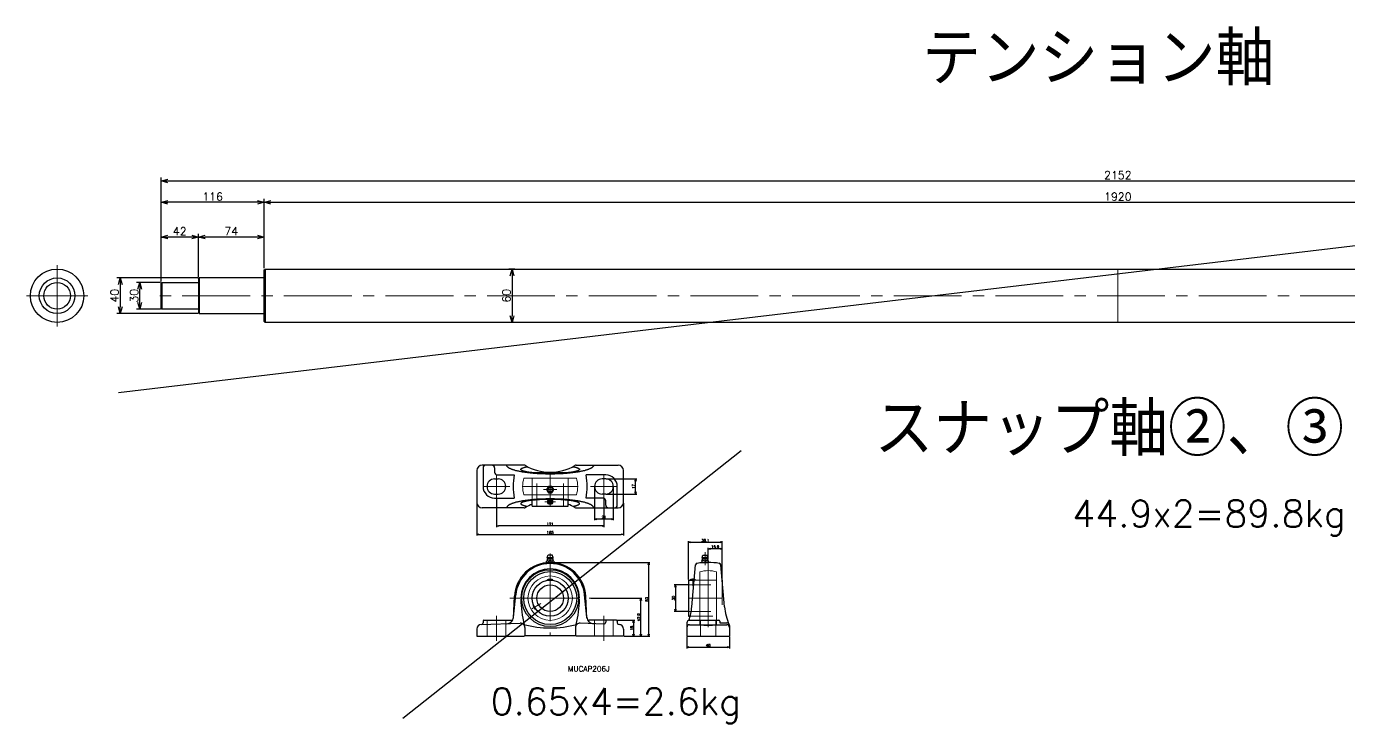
# Model space of a CAD drawing. Header units: millimetres. Extents: x -8731 to 85711, y -14522 to 31379.
# Drawn here: x 37599 to 39086, y -5582 to -4798 of the extents above; entities that cross this region are included whole.
import ezdxf

# ---------------------------------------------------------------- set-up
doc = ezdxf.new("R2010")
doc.units = ezdxf.units.MM
doc.header["$LTSCALE"] = 4
doc.header["$PDMODE"] = 99
doc.header["$PDSIZE"] = 1
doc.linetypes.add('CENTER2', pattern=[28.575, 19.05, -3.175, 3.175, -3.175])
doc.linetypes.add('HIDDEN', pattern=[9.525, 6.35, -3.175])
for name, color, linetype, lineweight in [('01_NORMAL', 7, 'Continuous', 25), ('04_HIDDEN', 2, 'HIDDEN', 13), ('05_CENTER', 4, 'CENTER2', 13), ('08_DIM', 3, 'Continuous', 13)]:
    doc.layers.add(name, color=color, linetype=linetype, lineweight=lineweight)
doc.layers.add('10_DRAFT', color=8, linetype='Continuous', lineweight=0, plot=False)
doc.styles.add('KSS_TXT', font='txt.shx', dxfattribs={"bigfont": 'extfont2.shx'})
doc.dimstyles.new('KSS_DIM', dxfattribs={"dimscale": 3, "dimtxt": 3, "dimasz": 2.5, "dimexe": 1.25, "dimexo": 0.625, "dimtad": 1, "dimdsep": 46, "dimtxsty": 'KSS_TXT', "dimblk": 'OPEN30', "dimcen": 0, "dimazin": 2, "dimtfac": 0.75, "dimtmove": 0, "dimatfit": 3, "dimldrblk": 'OPEN30', "dimfxl": 1, "dimtolj": 1, "dimarcsym": 0})

# ---------------------------------------------------------------- blocks, each defined once
blk = doc.blocks.new('MUCAP206Jc_1_1_1')
at = {"color": 0}
for p, q in [((-82.5, 18), (-82.5, -18)), ((-29.4, 24), (-76.5, 24)), ((-75.5, 21), (-75.5, 0)), ((-62.5, 21), (-62.5, 16)), ((-20.3, 15.9), (20.2, 15.9)), ((-20.3, 15.5), (-20.3, 15.9)), ((20.2, 15.5), (20.2, 15.9)), ((29.4, 24), (76.5, 24)), ((82.5, -18), (82.5, 18)), ((-62.5, 8.5), (-58.5, 8.5)), ((-59.5, 13), (-40.5, 13)), ((62.5, 13), (40.5, 13)), ((62.5, 8.5), (58.5, 8.5)), ((-62.5, -8.5), (-58.5, -8.5)), ((-62.5, -13), (-40.5, -13)), ((59.5, -13), (40.5, -13)), ((62.5, -8.5), (58.5, -8.5)), ((75.5, -21), (75.5, 0)), ((-29.4, -24), (-76.5, -24)), ((-20.3, -22.2), (-20.3, -15.5)), ((-20.3, -22.2), (20.2, -22.2)), ((20.2, -22.2), (20.2, -15.5)), ((29.4, -24), (76.5, -24)), ((62.5, -21), (62.5, -16))]:
    blk.add_line(p, q, dxfattribs=at)
for points in [[(-2, 0), (-4, -3.5), (-2, -7), (2, -7), (4, -3.5), (2, 0)], [(-0.9, -15.7), (-1.7, -17.2), (-0.9, -18.7), (0.9, -18.7), (1.7, -17.2), (0.9, -15.7)]]:
    blk.add_lwpolyline(points, close=True, dxfattribs=at)
for points in [[(48.8, 24, 0), (48.8, 23.8, 0), (48.8, 23.5, 0), (48.7, 23.3, 0), (48.6, 23, 0), (48.5, 22.8, 0), (48.3, 22.5, 0), (48.1, 22.3, 0), (47.9, 22, 0), (47.6, 21.8, 0), (47.4, 21.6, 0), (47.1, 21.3, 0), (46.7, 21.1, 0), (46.4, 20.9, 0), (46, 20.6, 0), (45.6, 20.4, 0), (45.1, 20.2, 0), (44.6, 19.9, 0), (44.1, 19.7, 0), (43.6, 19.5, 0), (43.1, 19.3, 0), (42.5, 19.1, 0), (41.9, 18.9, 0), (41.3, 18.6, 0), (40.6, 18.4, 0), (39.9, 18.2, 0), (39.2, 18, 0), (38.5, 17.8, 0), (37.7, 17.7, 0), (37, 17.5, 0), (36.2, 17.3, 0), (35.4, 17.1, 0), (34.5, 16.9, 0), (33.7, 16.8, 0), (32.8, 16.6, 0), (31.9, 16.4, 0), (31, 16.3, 0), (30, 16.1, 0), (29.1, 16, 0), (28.1, 15.8, 0), (27.1, 15.7, 0), (26.1, 15.6, 0), (25.1, 15.4, 0), (24.1, 15.3, 0), (23, 15.2, 0), (22, 15.1, 0), (20.9, 15, 0), (19.8, 14.9, 0), (18.7, 14.8, 0), (17.6, 14.7, 0), (16.5, 14.6, 0), (15.3, 14.5, 0), (14.2, 14.4, 0), (13, 14.4, 0), (11.9, 14.3, 0), (10.7, 14.2, 0), (9.5, 14.2, 0), (8.3, 14.1, 0), (7.2, 14.1, 0), (6, 14.1, 0), (4.8, 14, 0), (3.6, 14, 0), (2.4, 14, 0), (1.2, 14, 0), (0, 14, 0), (-1.2, 14, 0), (-2.4, 14, 0), (-3.6, 14, 0), (-4.8, 14, 0), (-6, 14.1, 0), (-7.2, 14.1, 0), (-8.3, 14.1, 0), (-9.5, 14.2, 0), (-10.7, 14.2, 0), (-11.9, 14.3, 0), (-13, 14.4, 0), (-14.2, 14.4, 0), (-15.3, 14.5, 0), (-16.5, 14.6, 0), (-17.6, 14.7, 0), (-18.7, 14.8, 0), (-19.8, 14.9, 0), (-20.9, 15, 0), (-22, 15.1, 0), (-23, 15.2, 0), (-24.1, 15.3, 0), (-25.1, 15.4, 0), (-26.1, 15.6, 0), (-27.1, 15.7, 0), (-28.1, 15.8, 0), (-29.1, 16, 0), (-30, 16.1, 0), (-31, 16.3, 0), (-31.9, 16.4, 0), (-32.8, 16.6, 0), (-33.7, 16.8, 0), (-34.5, 16.9, 0), (-35.4, 17.1, 0), (-36.2, 17.3, 0), (-37, 17.5, 0), (-37.7, 17.7, 0), (-38.5, 17.8, 0), (-39.2, 18, 0), (-39.9, 18.2, 0), (-40.6, 18.4, 0), (-41.3, 18.6, 0), (-41.9, 18.9, 0), (-42.5, 19.1, 0), (-43.1, 19.3, 0), (-43.6, 19.5, 0), (-44.1, 19.7, 0), (-44.6, 19.9, 0), (-45.1, 20.2, 0), (-45.6, 20.4, 0), (-46, 20.6, 0), (-46.4, 20.9, 0), (-46.7, 21.1, 0), (-47.1, 21.3, 0), (-47.4, 21.6, 0), (-47.6, 21.8, 0), (-47.9, 22, 0), (-48.1, 22.3, 0), (-48.3, 22.5, 0), (-48.5, 22.8, 0), (-48.6, 23, 0), (-48.7, 23.3, 0), (-48.8, 23.5, 0), (-48.8, 23.8, 0), (-48.8, 24, 0)], [(25.5, 22.3, 0), (26.2, 22.1, 0), (26.9, 22, 0), (27.6, 21.9, 0), (28.2, 21.7, 0), (28.8, 21.6, 0), (29.3, 21.4, 0), (29.8, 21.3, 0), (30.3, 21.1, 0), (30.8, 21, 0), (31.2, 20.8, 0), (31.5, 20.7, 0), (31.9, 20.5, 0), (32.1, 20.3, 0), (32.4, 20.2, 0), (32.6, 20, 0), (32.8, 19.8, 0), (32.9, 19.7, 0), (33, 19.5, 0), (33, 19.3, 0), (33, 19.2, 0), (33, 19, 0), (32.9, 18.8, 0), (32.7, 18.7, 0), (32.6, 18.5, 0), (32.4, 18.3, 0), (32.1, 18.2, 0), (31.8, 18, 0), (31.5, 17.9, 0), (31.2, 17.7, 0), (30.8, 17.5, 0), (30.3, 17.4, 0), (29.8, 17.2, 0), (29.3, 17.1, 0), (28.8, 16.9, 0), (28.2, 16.8, 0), (27.6, 16.7, 0), (26.9, 16.5, 0), (26.2, 16.4, 0), (25.5, 16.3, 0), (24.7, 16.1, 0), (23.9, 16, 0), (23.1, 15.9, 0), (22.3, 15.8, 0), (21.4, 15.7, 0), (20.5, 15.6, 0), (19.6, 15.5, 0), (18.6, 15.4, 0), (17.7, 15.3, 0), (16.7, 15.2, 0), (15.6, 15.1, 0), (14.6, 15, 0), (13.6, 14.9, 0), (12.5, 14.9, 0), (11.4, 14.8, 0), (10.3, 14.8, 0), (9.2, 14.7, 0), (8.1, 14.7, 0), (6.9, 14.6, 0), (5.8, 14.6, 0), (4.6, 14.6, 0), (3.5, 14.6, 0), (2.3, 14.5, 0), (1.2, 14.5, 0), (0, 14.5, 0), (-1.2, 14.5, 0), (-2.3, 14.5, 0), (-3.5, 14.6, 0), (-4.6, 14.6, 0), (-5.8, 14.6, 0), (-6.9, 14.6, 0), (-8.1, 14.7, 0), (-9.2, 14.7, 0), (-10.3, 14.8, 0), (-11.4, 14.8, 0), (-12.5, 14.9, 0), (-13.6, 14.9, 0), (-14.6, 15, 0), (-15.6, 15.1, 0), (-16.7, 15.2, 0), (-17.7, 15.3, 0), (-18.6, 15.4, 0), (-19.6, 15.5, 0), (-20.5, 15.6, 0), (-21.4, 15.7, 0), (-22.3, 15.8, 0), (-23.1, 15.9, 0), (-23.9, 16, 0), (-24.7, 16.1, 0), (-25.5, 16.3, 0), (-26.2, 16.4, 0), (-26.9, 16.5, 0), (-27.6, 16.7, 0), (-28.2, 16.8, 0), (-28.8, 16.9, 0), (-29.3, 17.1, 0), (-29.8, 17.2, 0), (-30.3, 17.4, 0), (-30.8, 17.5, 0), (-31.2, 17.7, 0), (-31.5, 17.9, 0), (-31.8, 18, 0), (-32.1, 18.2, 0), (-32.4, 18.3, 0), (-32.6, 18.5, 0), (-32.7, 18.7, 0), (-32.9, 18.8, 0), (-33, 19, 0), (-33, 19.2, 0), (-33, 19.3, 0), (-33, 19.5, 0), (-32.9, 19.7, 0), (-32.8, 19.8, 0), (-32.6, 20, 0), (-32.4, 20.2, 0), (-32.1, 20.3, 0), (-31.9, 20.5, 0), (-31.5, 20.7, 0), (-31.2, 20.8, 0), (-30.8, 21, 0), (-30.3, 21.1, 0), (-29.8, 21.3, 0), (-29.3, 21.4, 0), (-28.8, 21.6, 0), (-28.2, 21.7, 0), (-27.6, 21.9, 0), (-26.9, 22, 0), (-26.2, 22.1, 0), (-25.5, 22.3, 0)], [(48.8, -24, 0), (48.8, -23.8, 0), (48.8, -23.5, 0), (48.7, -23.3, 0), (48.6, -23, 0), (48.5, -22.8, 0), (48.3, -22.5, 0), (48.1, -22.3, 0), (47.9, -22, 0), (47.6, -21.8, 0), (47.4, -21.6, 0), (47.1, -21.3, 0), (46.7, -21.1, 0), (46.4, -20.9, 0), (46, -20.6, 0), (45.6, -20.4, 0), (45.1, -20.2, 0), (44.6, -19.9, 0), (44.1, -19.7, 0), (43.6, -19.5, 0), (43.1, -19.3, 0), (42.5, -19.1, 0), (41.9, -18.9, 0), (41.3, -18.7, 0), (40.6, -18.4, 0), (39.9, -18.2, 0), (39.2, -18, 0), (38.5, -17.8, 0), (37.7, -17.7, 0), (37, -17.5, 0), (36.2, -17.3, 0), (35.4, -17.1, 0), (34.5, -16.9, 0), (33.7, -16.8, 0), (32.8, -16.6, 0), (31.9, -16.4, 0), (31, -16.3, 0), (30, -16.1, 0), (29.1, -16, 0), (28.1, -15.8, 0), (27.1, -15.7, 0), (26.1, -15.6, 0), (25.1, -15.4, 0), (24.1, -15.3, 0), (23, -15.2, 0), (22, -15.1, 0), (20.9, -15, 0), (19.8, -14.9, 0), (18.7, -14.8, 0), (17.6, -14.7, 0), (16.5, -14.6, 0), (15.3, -14.5, 0), (14.2, -14.4, 0), (13, -14.4, 0), (11.9, -14.3, 0), (10.7, -14.2, 0), (9.5, -14.2, 0), (8.3, -14.1, 0), (7.2, -14.1, 0), (6, -14.1, 0), (4.8, -14, 0), (3.6, -14, 0), (2.4, -14, 0), (1.2, -14, 0), (0, -14, 0), (-1.2, -14, 0), (-2.4, -14, 0), (-3.6, -14, 0), (-4.8, -14, 0), (-6, -14.1, 0), (-7.2, -14.1, 0), (-8.3, -14.1, 0), (-9.5, -14.2, 0), (-10.7, -14.2, 0), (-11.9, -14.3, 0), (-13, -14.4, 0), (-14.2, -14.4, 0), (-15.3, -14.5, 0), (-16.5, -14.6, 0), (-17.6, -14.7, 0), (-18.7, -14.8, 0), (-19.8, -14.9, 0), (-20.9, -15, 0), (-22, -15.1, 0), (-23, -15.2, 0), (-24.1, -15.3, 0), (-25.1, -15.4, 0), (-26.1, -15.6, 0), (-27.1, -15.7, 0), (-28.1, -15.8, 0), (-29.1, -16, 0), (-30, -16.1, 0), (-31, -16.3, 0), (-31.9, -16.4, 0), (-32.8, -16.6, 0), (-33.7, -16.8, 0), (-34.5, -16.9, 0), (-35.4, -17.1, 0), (-36.2, -17.3, 0), (-37, -17.5, 0), (-37.7, -17.7, 0), (-38.5, -17.8, 0), (-39.2, -18, 0), (-39.9, -18.2, 0), (-40.6, -18.4, 0), (-41.3, -18.7, 0), (-41.9, -18.9, 0), (-42.5, -19.1, 0), (-43.1, -19.3, 0), (-43.6, -19.5, 0), (-44.1, -19.7, 0), (-44.6, -19.9, 0), (-45.1, -20.2, 0), (-45.6, -20.4, 0), (-46, -20.6, 0), (-46.4, -20.9, 0), (-46.7, -21.1, 0), (-47.1, -21.3, 0), (-47.4, -21.6, 0), (-47.6, -21.8, 0), (-47.9, -22, 0), (-48.1, -22.3, 0), (-48.3, -22.5, 0), (-48.5, -22.8, 0), (-48.6, -23, 0), (-48.7, -23.3, 0), (-48.8, -23.5, 0), (-48.8, -23.8, 0), (-48.8, -24, 0)], [(25.5, -22.3, 0), (26.2, -22.1, 0), (26.9, -22, 0), (27.6, -21.9, 0), (28.2, -21.7, 0), (28.8, -21.6, 0), (29.3, -21.4, 0), (29.8, -21.3, 0), (30.3, -21.1, 0), (30.8, -21, 0), (31.2, -20.8, 0), (31.5, -20.7, 0), (31.9, -20.5, 0), (32.1, -20.3, 0), (32.4, -20.2, 0), (32.6, -20, 0), (32.8, -19.8, 0), (32.9, -19.7, 0), (33, -19.5, 0), (33, -19.3, 0), (33, -19.2, 0), (33, -19, 0), (32.9, -18.8, 0), (32.7, -18.7, 0), (32.6, -18.5, 0), (32.4, -18.4, 0), (32.1, -18.2, 0), (31.8, -18, 0), (31.5, -17.9, 0), (31.2, -17.7, 0), (30.8, -17.5, 0), (30.3, -17.4, 0), (29.8, -17.2, 0), (29.3, -17.1, 0), (28.8, -16.9, 0), (28.2, -16.8, 0), (27.6, -16.7, 0), (26.9, -16.5, 0), (26.2, -16.4, 0), (25.5, -16.3, 0), (24.7, -16.1, 0), (23.9, -16, 0), (23.1, -15.9, 0), (22.3, -15.8, 0), (21.4, -15.7, 0), (20.5, -15.6, 0), (19.6, -15.5, 0), (18.6, -15.4, 0), (17.7, -15.3, 0), (16.7, -15.2, 0), (15.6, -15.1, 0), (14.6, -15, 0), (13.6, -14.9, 0), (12.5, -14.9, 0), (11.4, -14.8, 0), (10.3, -14.8, 0), (9.2, -14.7, 0), (8.1, -14.7, 0), (6.9, -14.6, 0), (5.8, -14.6, 0), (4.6, -14.6, 0), (3.5, -14.6, 0), (2.3, -14.5, 0), (1.2, -14.5, 0), (0, -14.5, 0), (-1.2, -14.5, 0), (-2.3, -14.5, 0), (-3.5, -14.6, 0), (-4.6, -14.6, 0), (-5.8, -14.6, 0), (-6.9, -14.6, 0), (-8.1, -14.7, 0), (-9.2, -14.7, 0), (-10.3, -14.8, 0), (-11.4, -14.8, 0), (-12.5, -14.9, 0), (-13.6, -14.9, 0), (-14.6, -15, 0), (-15.6, -15.1, 0), (-16.7, -15.2, 0), (-17.7, -15.3, 0), (-18.6, -15.4, 0), (-19.6, -15.5, 0), (-20.5, -15.6, 0), (-21.4, -15.7, 0), (-22.3, -15.8, 0), (-23.1, -15.9, 0), (-23.9, -16, 0), (-24.7, -16.1, 0), (-25.5, -16.3, 0), (-26.2, -16.4, 0), (-26.9, -16.5, 0), (-27.6, -16.7, 0), (-28.2, -16.8, 0), (-28.8, -16.9, 0), (-29.3, -17.1, 0), (-29.8, -17.2, 0), (-30.3, -17.4, 0), (-30.8, -17.5, 0), (-31.2, -17.7, 0), (-31.5, -17.9, 0), (-31.8, -18, 0), (-32.1, -18.2, 0), (-32.4, -18.4, 0), (-32.6, -18.5, 0), (-32.7, -18.7, 0), (-32.9, -18.8, 0), (-33, -19, 0), (-33, -19.2, 0), (-33, -19.3, 0), (-33, -19.5, 0), (-32.9, -19.7, 0), (-32.8, -19.8, 0), (-32.6, -20, 0), (-32.4, -20.2, 0), (-32.1, -20.3, 0), (-31.9, -20.5, 0), (-31.5, -20.7, 0), (-31.2, -20.8, 0), (-30.8, -21, 0), (-30.3, -21.1, 0), (-29.8, -21.3, 0), (-29.3, -21.4, 0), (-28.8, -21.6, 0), (-28.2, -21.7, 0), (-27.6, -21.9, 0), (-26.9, -22, 0), (-26.2, -22.1, 0), (-25.5, -22.3, 0)]]:
    blk.add_polyline3d(points, dxfattribs=at)
for centre, radius in [((0, -3.5), 3.3), ((0, -17.2), 3), ((0, -17.2), 2.45), ((0, -3.5), 2.4), ((0, -3.5), 0.555)]:
    blk.add_circle(centre, radius, dxfattribs=at)
for centre, radius, start, end in [((-76.5, 18), 6, 90, 180), ((-72.5, 21), 3, 90, 180), ((-65.5, 21), 3, 0, 90), ((-59.5, 16), 3, 180, 270), ((-29.4, 21), 3, 59.5497, 90), ((0, 71), 55, 239.5497, 300.4503), ((29.4, 21), 3, 90, 120.4503), ((76.5, 18), 6, 0, 90), ((-62.5, 0), 13, 180, 270), ((-62.5, 0), 8.5, 90, 270), ((-58.5, 0), 8.5, 270, 90), ((41.5, 0), 83, 170.9889, 189.0111), ((-41.5, 0), 83, 350.9889, 9.0111), ((58.5, 0), 8.5, 90, 270), ((62.5, 0), 13, 0, 90), ((62.5, 0), 8.5, 270, 90), ((59.5, -16), 3, 0, 90), ((-76.5, -18), 6, 180, 270), ((-29.4, -21), 3, 270, 300.4503), ((0, -71), 55, 111.6035, 120.4503), ((0, -71), 55, 59.5497, 68.3965), ((29.4, -21), 3, 239.5497, 270), ((65.5, -21), 3, 180, 270), ((72.5, -21), 3, 270, 0), ((76.5, -18), 6, 270, 0)]:
    blk.add_arc(centre, radius, start, end, dxfattribs=at)
at = {"layer": '04_HIDDEN', "color": 0}
for p, q in [((-20.3, -15.5), (-20.3, 15.5)), ((-15, -22.2), (-15, 15.9)), ((15, -22.2), (15, 15.9)), ((20.2, -15.5), (20.2, 15.5))]:
    blk.add_line(p, q, dxfattribs=at)
at = {"layer": '05_CENTER', "color": 0}
for p, q in [((-75.8, 0), (-45.2, 0)), ((-60.5, -12.3), (-60.5, 12.3)), ((75.8, 0), (45.2, 0)), ((60.5, -12.3), (60.5, 12.3)), ((-7.5, -3.5), (7.5, -3.5)), ((-6, -17.2), (6, -17.2))]:
    blk.add_line(p, q, dxfattribs=at)
at = {"layer": '10_DRAFT'}
for p, q in [((0, -22.2), (0, 15.9)), ((31, 0), (-31, 0)), ((-29.5, 9.5), (29.5, 9.5)), ((-29.5, -9.5), (29.5, -9.5))]:
    blk.add_line(p, q, dxfattribs=at)
for start, end in [(162.1545, 197.8455), (342.1545, 17.8455)]:
    blk.add_arc((0, 0), 31, start, end, dxfattribs=at)
blk = doc.blocks.new('_Open30')
at = {"color": 0, "linetype": 'ByBlock', "lineweight": -2}
for p, q in [((-1, 0.27), (0, 0)), ((0, 0), (-1, -0.27)), ((0, 0), (-1, 0))]:
    blk.add_line(p, q, dxfattribs=at)
blk = doc.blocks.new('*D2018')
at = {"layer": '08_DIM', "color": 0, "lineweight": -2, "transparency": 16777216}
for p, q in [((38342.6, -5426.1), (38327.2, -5426.1)), ((38328.5, -5428.6), (38328.5, -5453.6)), ((38342.6, -5456.1), (38327.2, -5456.1))]:
    blk.add_line(p, q, dxfattribs=at)
at = {"layer": 'Defpoints', "color": 0, "transparency": 16777216}
for p in [(38343.2, -5426.1), (38328.5, -5456.1), (38343.2, -5456.1)]:
    blk.add_point(p, dxfattribs=at)
at = {"layer": '08_DIM', "color": 0, "lineweight": -2, "transparency": 16777216, "xscale": 2.5, "yscale": 2.5, "zscale": 2.5}
for p, rotation in [((38328.5, -5426.1), 90), ((38328.5, -5456.1), 270)]:
    blk.add_blockref('_Open30', p, dxfattribs=dict(at, rotation=rotation))
at = {"layer": '08_DIM', "color": 0, "transparency": 16777216, "insert": (38326.4, -5441.1), "char_height": 3, "attachment_point": 5, "rotation": 90, "style": 'KSS_TXT'}
blk.add_mtext('\\A1;30', dxfattribs=at)
blk = doc.blocks.new('MUCAP206Jb_1_1_1')
at = {"color": 0}
for p, q in [((-6.8, 88.7), (-5.9, 91.4)), ((-5.9, 91.4), (-1.1, 91.4)), ((-0.2, 88.7), (-1.1, 91.4)), ((-18.4, 33.2), (-14.1, 80.3)), ((-7, 84.6), (-7, 83.3)), ((-6.8, 88.7), (-0.2, 88.7)), ((-6.3, 87), (-0.7, 87)), ((-5.3, 82.9), (-1.8, 82.9)), ((-3.5, 84.6), (-3.5, 83.3)), ((0, 84.6), (0, 83.3)), ((18.4, 33.2), (14.1, 80.3)), ((-22.2, 63.2), (-22.2, 22.7)), ((-22.2, 63.2), (-15.7, 63.2)), ((-20.2, 63.4), (-19.3, 63.9)), ((-14.2, 63.4), (-20.2, 63.4)), ((-20.2, 63.2), (-20.2, 63.4)), ((-19.6, 63.2), (-19.6, 63.7)), ((-15.1, 63.9), (-19.3, 63.9)), ((-14.2, 63.4), (-15.1, 63.9)), ((-14.8, 63.2), (-14.8, 63.7)), ((-14.2, 63.2), (-14.2, 63.4)), ((15.7, 63.2), (15.9, 63.2)), ((15.9, 63.2), (15.9, 60.7)), ((-24, 15), (-24, 0)), ((-22.2, 22.7), (-20.3, 22.7)), ((-21, 18), (12, 18)), ((13, 17), (13, 16)), ((14, 15), (21, 15)), ((-24, 0), (24, 0)), ((-21, 13), (21, 13)), ((24, 12), (24, 0))]:
    blk.add_line(p, q, dxfattribs=at)
for centre, radius, start, end in [((-3.5, 89.9), 1.59, 69.555, 110.445), ((-12.1, 80.1), 2, 98.6248, 174.8683), ((0, 0), 83, 81.3752, 98.6248), ((-12.3, 87.4), 6, 332.3723, 353.8983), ((-5.3, 80.6), 4.32, 66.1022, 113.8978), ((-5.3, 87.2), 4.32, 246.1022, 293.8978), ((-3.5, 88.7), 3.3, 180, 208.0616), ((-7.1, 86.8), 0.8, 353.8983, 28.0616), ((-1.8, 80.6), 4.32, 66.1022, 113.8978), ((-1.8, 87.2), 4.32, 246.1022, 293.8978), ((0.1, 86.8), 0.8, 151.9384, 186.1017), ((5.3, 87.4), 6, 186.1017, 207.6277), ((-3.5, 88.7), 3.3, 331.9384, 0), ((12.1, 80.1), 2, 5.1317, 81.3752), ((-78.1, 38.6), 60, 339.8449, 354.8683), ((78.1, 38.6), 60, 185.1317, 204.9402), ((-21, 15), 3, 90, 180), ((12, 17), 1, 0, 90), ((14, 16), 1, 180, 270), ((21, 12), 3, 0, 90), ((-21, 10), 3, 90, 180), ((21, 10), 3, 0, 90)]:
    blk.add_arc(centre, radius, start, end, dxfattribs=at)
at = {"layer": '04_HIDDEN', "color": 0}
for p, q in [((-15.7, 63.2), (15.7, 63.2)), ((15.9, 60.7), (15.9, 22.7)), ((-22.2, 57.9), (15.9, 57.9)), ((-22.2, 27.9), (15.9, 27.9)), ((-20.3, 22.7), (15.9, 22.7)), ((-8.5, 18), (-8.5, 0)), ((8.5, 18), (8.5, 0))]:
    blk.add_line(p, q, dxfattribs=at)
at = {"layer": '05_CENTER', "color": 0}
for p, q in [((-3.5, 79.9), (-3.5, 94.5)), ((0, 86.4), (0, 0)), ((-17.2, 65.2), (-17.2, 56.6))]:
    blk.add_line(p, q, dxfattribs=at)
at = {"layer": '10_DRAFT'}
for p, q in [((-9.5, 72.4), (-9.5, 13.4)), ((9.5, 72.4), (9.5, 13.4)), ((-22.2, 42.9), (15.9, 42.9))]:
    blk.add_line(p, q, dxfattribs=at)
for start, end in [(72.1545, 107.8455), (252.1545, 287.8455)]:
    blk.add_arc((0, 42.9), 31, start, end, dxfattribs=at)
blk = doc.blocks.new('MUCAP206Ja_1_1_1')
at = {"color": 0}
for p, q in [((-3.3, 88.8), (-2.4, 91.5)), ((-2.4, 91.5), (2.4, 91.5)), ((3.3, 88.8), (2.4, 91.5)), ((-4, 83.4), (-4, 84.6)), ((-3.3, 88.8), (3.3, 88.8)), ((3, 83), (-3, 83)), ((-2.8, 87.1), (2.8, 87.1)), ((-2, 84.6), (-2, 83.4)), ((2, 84.6), (2, 83.4)), ((4, 84.6), (4, 83.4)), ((-3, 63.4), (-2.1, 63.9)), ((3, 63.4), (-3, 63.4)), ((-3, 62.9), (-3, 63.4)), ((-2.4, 63), (-2.4, 63.7)), ((2.1, 63.9), (-2.1, 63.9)), ((3, 63.4), (2.1, 63.9)), ((2.4, 63), (2.4, 63.7)), ((3, 62.9), (3, 63.4)), ((-41.4, 20.3), (-40, 45.1)), ((-41.2, 21.5), (-38.7, 46.6)), ((41.2, 21.5), (38.7, 46.6)), ((41.4, 20.3), (40, 45.1)), ((-18.8, 35.5), (-19.3, 35.2)), ((-19.3, 35.2), (-16.3, 30.1)), ((-19.3, 35.2), (-19.3, 34.2)), ((-18.6, 35), (-19.3, 34.6)), ((-19.3, 34.2), (-17.1, 30.6)), ((-16.3, 30.1), (-17.1, 30.6)), ((-16.2, 30.7), (-16.8, 30.4)), ((-15.8, 30.3), (-16.3, 30.1)), ((-75.5, 17), (-75.5, 15.2)), ((-74.5, 18), (-43.4, 18)), ((74.5, 18), (43.4, 18)), ((62.5, 17), (62.5, 15.8)), ((75.5, 17), (75.5, 15.2)), ((-82.5, 8.2), (-82.5, 0)), ((-82.5, 0), (-29.5, 0)), ((-77.7, 13.2), (-33.7, 14.8)), ((-29.5, 0), (-28.5, 1)), ((-28.5, 9.8), (-28.5, 1)), ((-28.1, 1), (28.1, 1)), ((28.5, 9.8), (28.5, 1)), ((29.5, 0), (28.5, 1)), ((82.5, 0), (29.5, 0)), ((60.4, 13.8), (33.7, 14.8)), ((77.7, 13.2), (77.4, 13.2)), ((82.5, 8.2), (82.5, 0))]:
    blk.add_line(p, q, dxfattribs=at)
for radius in [32, 29.8, 20.2, 15]:
    blk.add_circle((0, 42.9), radius, dxfattribs=at)
for centre, radius, start, end in [((0, 90), 1.59, 69.555, 110.445), ((0, 42.9), 40.1, 3.0846, 176.9154), ((0, 42.9), 38.9, 5.5232, 174.4768), ((0, 42.9), 33, 0, 180), ((-3, 83.4), 1.56, 49.7398, 130.2602), ((-3, 84.6), 1.56, 229.7398, 310.2602), ((0, 88.8), 3.3, 180, 208.0616), ((-8.8, 87.4), 6, 336.1715, 353.8983), ((-3.6, 86.9), 0.8, 353.8983, 28.0616), ((0, 79.3), 5.7, 69.2291, 110.7709), ((0, 88.7), 5.7, 249.2291, 290.7709), ((3, 83.4), 1.56, 49.7398, 130.2602), ((3, 84.6), 1.56, 229.7398, 310.2602), ((3.6, 86.9), 0.8, 151.9384, 186.1017), ((8.8, 87.4), 6, 186.1017, 203.8285), ((0, 88.8), 3.3, 331.9384, 0), ((112.9, 46.6), 146, 181.901, 193.2451), ((-112.9, 46.6), 146, 346.7549, 358.099), ((-77.5, 15.2), 2, 272.1211, 0), ((-74.5, 17), 1, 90, 180), ((-49.1, 22.2), 8, 272.1211, 354.4768), ((-43.4, 20), 2, 270, 312.599), ((49.1, 22.2), 8, 185.5232, 267.8789), ((43.4, 20), 2, 227.401, 270), ((60.5, 15.8), 2, 267.8789, 0), ((63.5, 17), 1, 90, 180), ((74.5, 17), 1, 0, 90), ((77.5, 15.2), 2, 180, 267.8789), ((-77.5, 8.2), 5, 92.1211, 180), ((-33.5, 9.8), 5, 0, 92.1211), ((0, 123.4), 114, 254.7154, 285.2846), ((-28.1, 0), 1, 90, 135), ((28.1, 0), 1, 45, 90), ((33.5, 9.8), 5, 87.8789, 180), ((77.5, 8.2), 5, 0, 87.8789)]:
    blk.add_arc(centre, radius, start, end, dxfattribs=at)
at = {"layer": '04_HIDDEN', "color": 0}
for p, q in [((-71, 18), (-71, 0)), ((-50, 18), (-50, 0)), ((50, 18), (50, 0)), ((71, 18), (71, 0))]:
    blk.add_line(p, q, dxfattribs=at)
at = {"layer": '05_CENTER', "color": 0}
for p, q in [((0, 93.1), (0, 0)), ((-45.2, 42.9), (45.2, 42.9)), ((-20.8, 30.9), (-10.4, 36.9)), ((-60.5, 23), (-60.5, -5)), ((60.5, 23), (60.5, -5))]:
    blk.add_line(p, q, dxfattribs=at)
at = {"layer": '10_DRAFT'}
blk.add_circle((0, 42.9), 25, dxfattribs=at)
blk = doc.blocks.new('*D2019')
at = {"layer": '08_DIM', "color": 0, "lineweight": -2, "transparency": 16777216}
for p, q in [((38188.3, -5401), (38299.7, -5401)), ((38298.5, -5481.5), (38298.5, -5403.5)), ((38270.8, -5484), (38299.7, -5484))]:
    blk.add_line(p, q, dxfattribs=at)
at = {"layer": 'Defpoints', "color": 0, "transparency": 16777216}
for p in [(38187.7, -5401), (38298.5, -5401), (38270.2, -5484)]:
    blk.add_point(p, dxfattribs=at)
at = {"layer": '08_DIM', "color": 0, "lineweight": -2, "transparency": 16777216, "xscale": 2.5, "yscale": 2.5, "zscale": 2.5}
for p, rotation in [((38298.5, -5401), 90), ((38298.5, -5484), 270)]:
    blk.add_blockref('_Open30', p, dxfattribs=dict(at, rotation=rotation))
at = {"layer": '08_DIM', "color": 0, "transparency": 16777216, "insert": (38296.3, -5442.5), "char_height": 3, "attachment_point": 5, "rotation": 90, "style": 'KSS_TXT'}
blk.add_mtext('\\A1;83', dxfattribs=at)
blk = doc.blocks.new('*D2020')
at = {"layer": '08_DIM', "color": 0, "lineweight": -2, "transparency": 16777216}
for p, q in [((38233.5, -5441.1), (38290.8, -5441.1)), ((38289.6, -5481.5), (38289.6, -5443.6)), ((38270.8, -5484), (38290.8, -5484))]:
    blk.add_line(p, q, dxfattribs=at)
at = {"layer": 'Defpoints', "color": 0, "transparency": 16777216}
for p in [(38232.9, -5441.1), (38289.6, -5441.1), (38270.2, -5484)]:
    blk.add_point(p, dxfattribs=at)
at = {"layer": '08_DIM', "color": 0, "lineweight": -2, "transparency": 16777216, "xscale": 2.5, "yscale": 2.5, "zscale": 2.5}
for p, rotation in [((38289.6, -5441.1), 90), ((38289.6, -5484), 270)]:
    blk.add_blockref('_Open30', p, dxfattribs=dict(at, rotation=rotation))
at = {"layer": '08_DIM', "color": 0, "transparency": 16777216, "insert": (38287.4, -5462.6), "char_height": 3, "attachment_point": 5, "rotation": 90, "style": 'KSS_TXT'}
blk.add_mtext('\\A1;42.9', dxfattribs=at)
blk = doc.blocks.new('*D2021')
at = {"layer": '08_DIM', "color": 0, "lineweight": -2, "transparency": 16777216}
for p, q in [((38262.8, -5466), (38282.8, -5466)), ((38281.5, -5468.5), (38281.5, -5481.5)), ((38270.8, -5484), (38282.8, -5484))]:
    blk.add_line(p, q, dxfattribs=at)
at = {"layer": 'Defpoints', "color": 0, "transparency": 16777216}
for p in [(38262.2, -5466), (38270.2, -5484), (38281.5, -5484)]:
    blk.add_point(p, dxfattribs=at)
at = {"layer": '08_DIM', "color": 0, "lineweight": -2, "transparency": 16777216, "xscale": 2.5, "yscale": 2.5, "zscale": 2.5}
for p, rotation in [((38281.5, -5466), 90), ((38281.5, -5484), 270)]:
    blk.add_blockref('_Open30', p, dxfattribs=dict(at, rotation=rotation))
at = {"layer": '08_DIM', "color": 0, "transparency": 16777216, "insert": (38279.4, -5475), "char_height": 3, "attachment_point": 5, "rotation": 90, "style": 'KSS_TXT'}
blk.add_mtext('\\A1;18', dxfattribs=at)
blk = doc.blocks.new('*D2022')
at = {"layer": '08_DIM', "color": 0, "lineweight": -2, "transparency": 16777216}
for p, q in [((38343.2, -5420.3), (38343.2, -5376.9)), ((38345.7, -5378.2), (38378.8, -5378.2)), ((38381.3, -5420.3), (38381.3, -5376.9))]:
    blk.add_line(p, q, dxfattribs=at)
at = {"layer": 'Defpoints', "color": 0, "transparency": 16777216}
for p in [(38381.3, -5378.2), (38343.2, -5420.9), (38381.3, -5420.9)]:
    blk.add_point(p, dxfattribs=at)
at = {"layer": '08_DIM', "color": 0, "lineweight": -2, "transparency": 16777216, "xscale": 2.5, "yscale": 2.5, "zscale": 2.5, "rotation": 180}
blk.add_blockref('_Open30', (38343.2, -5378.2), dxfattribs=at)
at = {"layer": '08_DIM', "color": 0, "lineweight": -2, "transparency": 16777216, "xscale": 2.5, "yscale": 2.5, "zscale": 2.5}
blk.add_blockref('_Open30', (38381.3, -5378.2), dxfattribs=at)
at = {"layer": '08_DIM', "color": 0, "transparency": 16777216, "insert": (38362.2, -5376.1), "char_height": 3, "attachment_point": 5, "style": 'KSS_TXT'}
blk.add_mtext('\\A1;38.1', dxfattribs=at)
blk = doc.blocks.new('*D2023')
at = {"layer": '08_DIM', "color": 0, "lineweight": -2, "transparency": 16777216}
for p, q in [((38365.4, -5397), (38365.4, -5384.4)), ((38378.8, -5385.6), (38367.9, -5385.6)), ((38381.3, -5420.3), (38381.3, -5384.4))]:
    blk.add_line(p, q, dxfattribs=at)
at = {"layer": 'Defpoints', "color": 0, "transparency": 16777216}
for p in [(38365.4, -5385.6), (38365.4, -5397.6), (38381.3, -5420.9)]:
    blk.add_point(p, dxfattribs=at)
at = {"layer": '08_DIM', "color": 0, "lineweight": -2, "transparency": 16777216, "xscale": 2.5, "yscale": 2.5, "zscale": 2.5, "rotation": 180}
blk.add_blockref('_Open30', (38365.4, -5385.6), dxfattribs=at)
at = {"layer": '08_DIM', "color": 0, "lineweight": -2, "transparency": 16777216, "xscale": 2.5, "yscale": 2.5, "zscale": 2.5}
blk.add_blockref('_Open30', (38381.3, -5385.6), dxfattribs=at)
at = {"layer": '08_DIM', "color": 0, "transparency": 16777216, "insert": (38373.3, -5383.5), "char_height": 3, "attachment_point": 5, "style": 'KSS_TXT'}
blk.add_mtext('\\A1;15.9', dxfattribs=at)
blk = doc.blocks.new('*D2024')
at = {"layer": '08_DIM', "color": 0, "lineweight": -2, "transparency": 16777216}
for p, q in [((38341.4, -5484.7), (38341.4, -5497.6)), ((38389.4, -5484.7), (38389.4, -5497.6)), ((38343.9, -5496.3), (38386.9, -5496.3))]:
    blk.add_line(p, q, dxfattribs=at)
at = {"layer": 'Defpoints', "color": 0, "transparency": 16777216}
for p in [(38341.4, -5484), (38389.4, -5484), (38389.4, -5496.3)]:
    blk.add_point(p, dxfattribs=at)
at = {"layer": '08_DIM', "color": 0, "lineweight": -2, "transparency": 16777216, "xscale": 2.5, "yscale": 2.5, "zscale": 2.5, "rotation": 180}
blk.add_blockref('_Open30', (38341.4, -5496.3), dxfattribs=at)
at = {"layer": '08_DIM', "color": 0, "lineweight": -2, "transparency": 16777216, "xscale": 2.5, "yscale": 2.5, "zscale": 2.5}
blk.add_blockref('_Open30', (38389.4, -5496.3), dxfattribs=at)
at = {"layer": '08_DIM', "color": 0, "transparency": 16777216, "insert": (38365.4, -5494.2), "char_height": 3, "attachment_point": 5, "style": 'KSS_TXT'}
blk.add_mtext('\\A1;48', dxfattribs=at)
blk = doc.blocks.new('*D2025')
at = {"layer": '08_DIM', "color": 0, "lineweight": -2, "transparency": 16777216}
for p, q in [((38250.8, -5307), (38285, -5307)), ((38283.8, -5321.5), (38283.8, -5309.5)), ((38250.8, -5324), (38285, -5324))]:
    blk.add_line(p, q, dxfattribs=at)
at = {"layer": 'Defpoints', "color": 0, "transparency": 16777216}
for p in [(38250.2, -5307), (38283.8, -5307), (38250.2, -5324)]:
    blk.add_point(p, dxfattribs=at)
at = {"layer": '08_DIM', "color": 0, "lineweight": -2, "transparency": 16777216, "xscale": 2.5, "yscale": 2.5, "zscale": 2.5}
for p, rotation in [((38283.8, -5307), 90), ((38283.8, -5324), 270)]:
    blk.add_blockref('_Open30', p, dxfattribs=dict(at, rotation=rotation))
at = {"layer": '08_DIM', "color": 0, "transparency": 16777216, "insert": (38281.6, -5315.5), "char_height": 3, "attachment_point": 5, "rotation": 90, "style": 'KSS_TXT'}
blk.add_mtext('\\A1;17', dxfattribs=at)
blk = doc.blocks.new('*D2026')
at = {"layer": '08_DIM', "color": 0, "lineweight": -2, "transparency": 16777216}
for p, q in [((38105.2, -5334.2), (38105.2, -5370.7)), ((38270.2, -5334.2), (38270.2, -5370.7)), ((38107.7, -5369.4), (38267.7, -5369.4))]:
    blk.add_line(p, q, dxfattribs=at)
at = {"layer": 'Defpoints', "color": 0, "transparency": 16777216}
for p in [(38105.2, -5333.5), (38270.2, -5333.5), (38270.2, -5369.4)]:
    blk.add_point(p, dxfattribs=at)
at = {"layer": '08_DIM', "color": 0, "lineweight": -2, "transparency": 16777216, "xscale": 2.5, "yscale": 2.5, "zscale": 2.5, "rotation": 180}
blk.add_blockref('_Open30', (38105.2, -5369.4), dxfattribs=at)
at = {"layer": '08_DIM', "color": 0, "lineweight": -2, "transparency": 16777216, "xscale": 2.5, "yscale": 2.5, "zscale": 2.5}
blk.add_blockref('_Open30', (38270.2, -5369.4), dxfattribs=at)
at = {"layer": '08_DIM', "color": 0, "transparency": 16777216, "insert": (38187.7, -5367.3), "char_height": 3, "attachment_point": 5, "style": 'KSS_TXT'}
blk.add_mtext('\\A1;165', dxfattribs=at)
blk = doc.blocks.new('*D2027')
at = {"layer": '08_DIM', "color": 0, "lineweight": -2, "transparency": 16777216}
for p, q in [((38127.2, -5328.5), (38127.2, -5361.2)), ((38248.2, -5328.5), (38248.2, -5361.2)), ((38245.7, -5359.9), (38129.7, -5359.9))]:
    blk.add_line(p, q, dxfattribs=at)
at = {"layer": 'Defpoints', "color": 0, "transparency": 16777216}
for p in [(38127.2, -5327.9), (38248.2, -5327.9), (38127.2, -5359.9)]:
    blk.add_point(p, dxfattribs=at)
at = {"layer": '08_DIM', "color": 0, "lineweight": -2, "transparency": 16777216, "xscale": 2.5, "yscale": 2.5, "zscale": 2.5, "rotation": 180}
blk.add_blockref('_Open30', (38127.2, -5359.9), dxfattribs=at)
at = {"layer": '08_DIM', "color": 0, "lineweight": -2, "transparency": 16777216, "xscale": 2.5, "yscale": 2.5, "zscale": 2.5}
blk.add_blockref('_Open30', (38248.2, -5359.9), dxfattribs=at)
at = {"layer": '08_DIM', "color": 0, "transparency": 16777216, "insert": (38187.7, -5357.8), "char_height": 3, "attachment_point": 5, "style": 'KSS_TXT'}
blk.add_mtext('\\A1;121', dxfattribs=at)
blk = doc.blocks.new('*D2028')
at = {"layer": '08_DIM', "color": 0, "lineweight": -2, "transparency": 16777216}
for p, q in [((38237.7, -5316.2), (38237.7, -5353.5)), ((38258.7, -5316.2), (38258.7, -5353.5)), ((38256.2, -5352.3), (38240.2, -5352.3))]:
    blk.add_line(p, q, dxfattribs=at)
at = {"layer": 'Defpoints', "color": 0, "transparency": 16777216}
for p in [(38237.7, -5315.5), (38258.7, -5315.5), (38237.7, -5352.3)]:
    blk.add_point(p, dxfattribs=at)
at = {"layer": '08_DIM', "color": 0, "lineweight": -2, "transparency": 16777216, "xscale": 2.5, "yscale": 2.5, "zscale": 2.5, "rotation": 180}
blk.add_blockref('_Open30', (38237.7, -5352.3), dxfattribs=at)
at = {"layer": '08_DIM', "color": 0, "lineweight": -2, "transparency": 16777216, "xscale": 2.5, "yscale": 2.5, "zscale": 2.5}
blk.add_blockref('_Open30', (38258.7, -5352.3), dxfattribs=at)
at = {"layer": '08_DIM', "color": 0, "transparency": 16777216, "insert": (38248.2, -5350.2), "char_height": 3, "attachment_point": 5, "style": 'KSS_TXT'}
blk.add_mtext('\\A1;21', dxfattribs=at)
blk = doc.blocks.new('A$C10D23A00_1_1_1')
for p, q in [((-959, 30), (-959, -30)), ((-1075, 15), (-1075, -15)), ((-1033, 20), (-1033, -20))]:
    blk.add_line(p, q)
at = {"color": 0}
for p, q in [((-1076, 14), (-1075, 15)), ((-1075, 15), (-1034, 15)), ((-1034, 19), (-1033, 20)), ((-1034, 19), (-1034, -19)), ((-960, 20), (-1033, 20)), ((-1076, -14), (-1076, 14)), ((-1075, -15), (-1076, -14)), ((-1034, -15), (-1075, -15)), ((-1033, -20), (-1034, -19)), ((-1033, -20), (-960, -20))]:
    blk.add_line(p, q, dxfattribs=at)
for points in [[(-959, -30), (-959, -30), (-960, -29), (-960, 29), (-959, 30), (-959, 30)], [(-959, 30), (959, 30)], [(959, -30), (-959, -30)]]:
    blk.add_lwpolyline(points, dxfattribs=at)
at = {"layer": '05_CENTER'}
blk.add_line((1081.5, 0), (-1081.5, 0), dxfattribs=at)
at = {"layer": '10_DRAFT'}
blk.add_line((0, 30), (0, -30), dxfattribs=at)
blk = doc.blocks.new('*D3857')
at = {"layer": '08_DIM', "color": 0, "lineweight": -2, "transparency": 16777216}
for p, q in [((37750.1, -5085.1), (37750.1, -4968)), ((37757.6, -4971.8), (39894.6, -4971.8)), ((39902.1, -5085.1), (39902.1, -4968))]:
    blk.add_line(p, q, dxfattribs=at)
at = {"layer": 'Defpoints', "color": 0, "transparency": 16777216}
for p in [(39902.1, -4971.8), (37750.1, -5087), (39902.1, -5087)]:
    blk.add_point(p, dxfattribs=at)
at = {"layer": '08_DIM', "color": 0, "lineweight": -2, "transparency": 16777216, "xscale": 7.5, "yscale": 7.5, "zscale": 7.5, "rotation": 180}
blk.add_blockref('_Open30', (37750.1, -4971.8), dxfattribs=at)
at = {"layer": '08_DIM', "color": 0, "lineweight": -2, "transparency": 16777216, "xscale": 7.5, "yscale": 7.5, "zscale": 7.5}
blk.add_blockref('_Open30', (39902.1, -4971.8), dxfattribs=at)
at = {"layer": '08_DIM', "color": 0, "transparency": 16777216, "insert": (38826.1, -4965.4), "char_height": 9, "attachment_point": 5, "style": 'KSS_TXT'}
blk.add_mtext('\\A1;2152', dxfattribs=at)
blk = doc.blocks.new('*D3858')
at = {"layer": '08_DIM', "color": 0, "lineweight": -2, "transparency": 16777216}
for p, q in [((37866.1, -5070.1), (37866.1, -4992.1)), ((39786.1, -5070.1), (39786.1, -4992.1)), ((37873.6, -4995.9), (39778.6, -4995.9))]:
    blk.add_line(p, q, dxfattribs=at)
at = {"layer": 'Defpoints', "color": 0, "transparency": 16777216}
for p in [(39786.1, -4995.9), (37866.1, -5072), (39786.1, -5072)]:
    blk.add_point(p, dxfattribs=at)
at = {"layer": '08_DIM', "color": 0, "lineweight": -2, "transparency": 16777216, "xscale": 7.5, "yscale": 7.5, "zscale": 7.5, "rotation": 180}
blk.add_blockref('_Open30', (37866.1, -4995.9), dxfattribs=at)
at = {"layer": '08_DIM', "color": 0, "lineweight": -2, "transparency": 16777216, "xscale": 7.5, "yscale": 7.5, "zscale": 7.5}
blk.add_blockref('_Open30', (39786.1, -4995.9), dxfattribs=at)
at = {"layer": '08_DIM', "color": 0, "transparency": 16777216, "insert": (38826.1, -4989.5), "char_height": 9, "attachment_point": 5, "style": 'KSS_TXT'}
blk.add_mtext('\\A1;1920', dxfattribs=at)
blk = doc.blocks.new('*D3859')
at = {"layer": '08_DIM', "color": 0, "lineweight": -2, "transparency": 16777216}
for p, q in [((37750.1, -5085.1), (37750.1, -4992.1)), ((37866.1, -5070.1), (37866.1, -4992.1)), ((37858.6, -4995.9), (37757.6, -4995.9))]:
    blk.add_line(p, q, dxfattribs=at)
at = {"layer": 'Defpoints', "color": 0, "transparency": 16777216}
for p in [(37750.1, -4995.9), (37866.1, -5072), (37750.1, -5087)]:
    blk.add_point(p, dxfattribs=at)
at = {"layer": '08_DIM', "color": 0, "lineweight": -2, "transparency": 16777216, "xscale": 7.5, "yscale": 7.5, "zscale": 7.5, "rotation": 180}
blk.add_blockref('_Open30', (37750.1, -4995.9), dxfattribs=at)
at = {"layer": '08_DIM', "color": 0, "lineweight": -2, "transparency": 16777216, "xscale": 7.5, "yscale": 7.5, "zscale": 7.5}
blk.add_blockref('_Open30', (37866.1, -4995.9), dxfattribs=at)
at = {"layer": '08_DIM', "color": 0, "transparency": 16777216, "insert": (37808.1, -4989.5), "char_height": 9, "attachment_point": 5, "style": 'KSS_TXT'}
blk.add_mtext('\\A1;116', dxfattribs=at)
blk = doc.blocks.new('*D3860')
at = {"layer": '08_DIM', "color": 0, "lineweight": -2, "transparency": 16777216}
for p, q in [((38148, -5071), (38141.1, -5071)), ((38144.8, -5078.5), (38144.8, -5123.5)), ((38148, -5131), (38141.1, -5131))]:
    blk.add_line(p, q, dxfattribs=at)
at = {"layer": 'Defpoints', "color": 0, "transparency": 16777216}
for p in [(38149.9, -5071), (38144.8, -5131), (38149.9, -5131)]:
    blk.add_point(p, dxfattribs=at)
at = {"layer": '08_DIM', "color": 0, "lineweight": -2, "transparency": 16777216, "xscale": 7.5, "yscale": 7.5, "zscale": 7.5}
for p, rotation in [((38144.8, -5071), 90), ((38144.8, -5131), 270)]:
    blk.add_blockref('_Open30', p, dxfattribs=dict(at, rotation=rotation))
at = {"layer": '08_DIM', "color": 0, "transparency": 16777216, "insert": (38138.5, -5101), "char_height": 9, "attachment_point": 5, "rotation": 90, "style": 'KSS_TXT'}
blk.add_mtext('\\A1;60', dxfattribs=at)
blk = doc.blocks.new('*D3863')
at = {"layer": '08_DIM', "color": 0, "lineweight": -2, "transparency": 16777216}
for p, q in [((37750.1, -5085.1), (37750.1, -5031.2)), ((37784.6, -5034.9), (37757.6, -5034.9)), ((37792.1, -5080.1), (37792.1, -5031.2))]:
    blk.add_line(p, q, dxfattribs=at)
at = {"layer": 'Defpoints', "color": 0, "transparency": 16777216}
for p in [(37750.1, -5034.9), (37792.1, -5082), (37750.1, -5087)]:
    blk.add_point(p, dxfattribs=at)
at = {"layer": '08_DIM', "color": 0, "lineweight": -2, "transparency": 16777216, "xscale": 7.5, "yscale": 7.5, "zscale": 7.5, "rotation": 180}
blk.add_blockref('_Open30', (37750.1, -5034.9), dxfattribs=at)
at = {"layer": '08_DIM', "color": 0, "lineweight": -2, "transparency": 16777216, "xscale": 7.5, "yscale": 7.5, "zscale": 7.5}
blk.add_blockref('_Open30', (37792.1, -5034.9), dxfattribs=at)
at = {"layer": '08_DIM', "color": 0, "transparency": 16777216, "insert": (37771.1, -5028.5), "char_height": 9, "attachment_point": 5, "style": 'KSS_TXT'}
blk.add_mtext('\\A1;42', dxfattribs=at)
blk = doc.blocks.new('*D3864')
at = {"layer": '08_DIM', "color": 0, "lineweight": -2, "transparency": 16777216}
for p, q in [((37749.3, -5086), (37722.5, -5086)), ((37726.2, -5108.5), (37726.2, -5093.5)), ((37749.3, -5116), (37722.5, -5116))]:
    blk.add_line(p, q, dxfattribs=at)
at = {"layer": 'Defpoints', "color": 0, "transparency": 16777216}
for p in [(37726.2, -5086), (37751.1, -5086), (37751.1, -5116)]:
    blk.add_point(p, dxfattribs=at)
at = {"layer": '08_DIM', "color": 0, "lineweight": -2, "transparency": 16777216, "xscale": 7.5, "yscale": 7.5, "zscale": 7.5}
for p, rotation in [((37726.2, -5086), 90), ((37726.2, -5116), 270)]:
    blk.add_blockref('_Open30', p, dxfattribs=dict(at, rotation=rotation))
at = {"layer": '08_DIM', "color": 0, "transparency": 16777216, "insert": (37719.8, -5101), "char_height": 9, "attachment_point": 5, "rotation": 90, "style": 'KSS_TXT'}
blk.add_mtext('\\A1;30', dxfattribs=at)
blk = doc.blocks.new('A$C6A332CFA_1_1_1')
at = {"color": 0}
for radius in [30, 20]:
    blk.add_circle((0, 0), radius, dxfattribs=at)
at = {"layer": '01_NORMAL'}
blk.add_circle((0, 0), 15, dxfattribs=at)
at = {"layer": '10_DRAFT'}
for p, q in [((0, -34.5), (0, 34.5)), ((34.5, 0), (-34.5, 0))]:
    blk.add_line(p, q, dxfattribs=at)
blk = doc.blocks.new('*D3891')
at = {"layer": '08_DIM', "color": 0, "lineweight": -2, "transparency": 16777216}
for p, q in [((37792.1, -5080.1), (37792.1, -5031.2)), ((37858.6, -5034.9), (37799.6, -5034.9)), ((37866.1, -5070.1), (37866.1, -5031.2))]:
    blk.add_line(p, q, dxfattribs=at)
at = {"layer": 'Defpoints', "color": 0, "transparency": 16777216}
for p in [(37792.1, -5034.9), (37792.1, -5082), (37866.1, -5072)]:
    blk.add_point(p, dxfattribs=at)
at = {"layer": '08_DIM', "color": 0, "lineweight": -2, "transparency": 16777216, "xscale": 7.5, "yscale": 7.5, "zscale": 7.5, "rotation": 180}
blk.add_blockref('_Open30', (37792.1, -5034.9), dxfattribs=at)
at = {"layer": '08_DIM', "color": 0, "lineweight": -2, "transparency": 16777216, "xscale": 7.5, "yscale": 7.5, "zscale": 7.5}
blk.add_blockref('_Open30', (37866.1, -5034.9), dxfattribs=at)
at = {"layer": '08_DIM', "color": 0, "transparency": 16777216, "insert": (37829.1, -5028.5), "char_height": 9, "attachment_point": 5, "style": 'KSS_TXT'}
blk.add_mtext('\\A1;74', dxfattribs=at)
blk = doc.blocks.new('*D3892')
at = {"layer": '08_DIM', "color": 0, "lineweight": -2, "transparency": 16777216}
for p, q in [((37791.3, -5081), (37700.5, -5081)), ((37704.3, -5088.5), (37704.3, -5113.5)), ((37791.3, -5121), (37700.5, -5121))]:
    blk.add_line(p, q, dxfattribs=at)
at = {"layer": 'Defpoints', "color": 0, "transparency": 16777216}
for p in [(37793.1, -5081), (37704.3, -5121), (37793.1, -5121)]:
    blk.add_point(p, dxfattribs=at)
at = {"layer": '08_DIM', "color": 0, "lineweight": -2, "transparency": 16777216, "xscale": 7.5, "yscale": 7.5, "zscale": 7.5}
for p, rotation in [((37704.3, -5081), 90), ((37704.3, -5121), 270)]:
    blk.add_blockref('_Open30', p, dxfattribs=dict(at, rotation=rotation))
at = {"layer": '08_DIM', "color": 0, "transparency": 16777216, "insert": (37697.9, -5101), "char_height": 9, "attachment_point": 5, "rotation": 90, "style": 'KSS_TXT'}
blk.add_mtext('\\A1;40', dxfattribs=at)

msp = doc.modelspace()

# ---------------------------------------------------------------- linework, layer by layer
at = {"color": 3}
msp.add_line((39981.9421, -4938.95789), (37702.28633, -5210.26705), dxfattribs=at)
msp.add_line((38402.66318, -5275.29193), (38021.83012, -5576.40488))

# ---------------------------------------------------------------- block references
for name, p in [('A$C6A332CFA_1_1_1', (37633.1856, -5100.97021)), ('A$C10D23A00_1_1_1', (38826.13284, -5100.97021))]:
    msp.add_blockref(name, p)
at = {"color": 4}
for name, p in [('MUCAP206Jc_1_1_1', (38187.71022, -5315.53812)), ('MUCAP206Ja_1_1_1', (38187.71022, -5484.031)), ('MUCAP206Jb_1_1_1', (38365.37593, -5484.031))]:
    msp.add_blockref(name, p, dxfattribs=at)

# ---------------------------------------------------------------- texts
at = {"color": 0, "style": 'KSS_TXT'}
msp.add_text('MUCAP206J', height=6, dxfattribs=at).set_placement((38207.82605, -5523.58335))
at = {"layer": '08_DIM', "style": 'KSS_TXT'}
for s, p in [('テンション軸', (38606.0397, -4864.29283)), ('スナップ軸②、③', (38552.54067, -5280.99148))]:
    msp.add_text(s, height=60, dxfattribs=at).set_placement(p)
at = {"layer": '08_DIM', "color": 6, "style": 'KSS_TXT'}
for s, p in [('44.9x2=89.8kg', (38775.01341, -5361.0222)), ('0.65x4=2.6kg', (38120.68939, -5572.18574))]:
    msp.add_text(s, height=30, dxfattribs=at).set_placement(p)

# ---------------------------------------------------------------- dimensions: what is measured, and where the dimension line sits
at = {"layer": '08_DIM'}
for base, p1, p2, override, picture, middle in [((39902.13284, -4971.79913), (37750.13284, -5086.97021), (39902.13284, -5086.97021), {"dimscale": 3}, '*D3857', (38826.13284, -4965.41788)), ((37750.13284, -4995.87447), (37866.13284, -5071.97021), (37750.13284, -5086.97021), {"dimscale": 3}, '*D3859', (37808.13284, -4989.49947)), ((39786.13284, -4995.87447), (37866.13284, -5071.97021), (39786.13284, -5071.97021), {"dimscale": 3}, '*D3858', (38826.13284, -4989.49947)), ((37750.13284, -5034.92071), (37792.13284, -5081.97021), (37750.13284, -5086.97021), {"dimscale": 3}, '*D3863', (37771.13284, -5028.54571)), ((37792.13284, -5034.92071), (37866.13284, -5071.97021), (37792.13284, -5081.97021), {"dimscale": 3}, '*D3891', (37829.13284, -5028.54571)), ((38237.71022, -5352.2886), (38258.71022, -5315.53812), (38237.71022, -5315.53812), {"dimscale": 1}, '*D2028', (38248.21022, -5350.1636)), ((38270.21022, -5369.44771), (38105.21022, -5333.53812), (38270.21022, -5333.53812), {"dimscale": 1}, '*D2026', (38187.71022, -5367.32062)), ((38127.21022, -5359.93596), (38248.21022, -5327.87907), (38127.21022, -5327.87907), {"dimscale": 1}, '*D2027', (38187.71022, -5357.81096)), ((38381.27593, -5378.1865), (38343.17593, -5420.881), (38381.27593, -5420.881), {"dimscale": 1}, '*D2022', (38362.22593, -5376.0615)), ((38365.37593, -5385.61939), (38381.27593, -5420.881), (38365.37593, -5397.61004), {"dimscale": 1}, '*D2023', (38373.32593, -5383.49231)), ((38389.37593, -5496.30824), (38341.37593, -5484.031), (38389.37593, -5484.031), {"dimscale": 1}, '*D2024', (38365.37593, -5494.18324))]:
    dim = msp.add_linear_dim(base=base, p1=p1, p2=p2, dimstyle='KSS_DIM', override=override, dxfattribs=at)
    dim.commit()
    dim.dimension.update_dxf_attribs({"geometry": picture, "text_midpoint": middle})
for base, p1, p2, override, picture, middle in [((37704.29072, -5120.97021), (37793.13284, -5080.97021), (37793.13284, -5120.97021), {"dimscale": 3}, '*D3892', (37697.91572, -5100.97021)), ((38144.83573, -5130.97021), (38149.91936, -5070.97021), (38149.91936, -5130.97021), {"dimscale": 3}, '*D3860', (38138.46073, -5100.97021)), ((37726.20936, -5085.97021), (37751.13284, -5115.97021), (37751.13284, -5085.97021), {"dimscale": 3}, '*D3864', (37719.83436, -5100.97021)), ((38283.75252, -5307.03812), (38250.21022, -5324.03812), (38250.21022, -5307.03812), {"dimscale": 1}, '*D2025', (38281.62752, -5315.53812)), ((38298.45235, -5401.031), (38270.21022, -5484.031), (38187.71022, -5401.031), {"dimscale": 1}, '*D2019', (38296.32735, -5442.531)), ((38328.48452, -5456.131), (38343.17593, -5426.131), (38343.17593, -5456.131), {"dimscale": 1}, '*D2018', (38326.35952, -5441.131)), ((38289.57271, -5441.131), (38270.21022, -5484.031), (38232.87566, -5441.131), {"dimscale": 1}, '*D2020', (38287.44771, -5462.581)), ((38281.54454, -5484.031), (38262.21022, -5466.031), (38270.21022, -5484.031), {"dimscale": 1}, '*D2021', (38279.41954, -5475.031))]:
    dim = msp.add_linear_dim(base=base, p1=p1, p2=p2, angle=90, dimstyle='KSS_DIM', override=override, dxfattribs=at)
    dim.commit()
    dim.dimension.update_dxf_attribs({"geometry": picture, "text_midpoint": middle})

doc.saveas('drawing.dxf')
